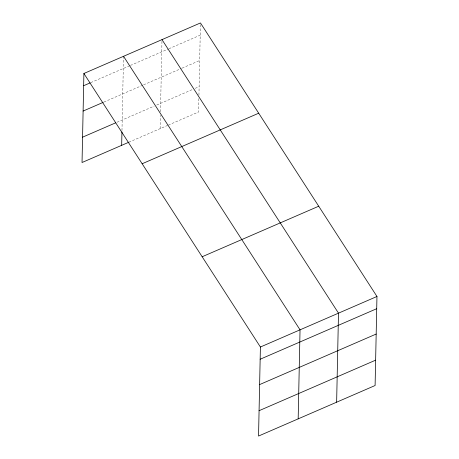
<?xml version="1.0" encoding="UTF-8"?>
<svg xmlns="http://www.w3.org/2000/svg" width="459" height="459" viewBox="0 0 459 459"><rect width="100%" height="100%" fill="white"/><g stroke="black" fill="none" stroke-linecap="round" stroke-linejoin="round"><path stroke-width="0.34" stroke-dasharray="2.29 1.72" d="M121.974 130.551L123.517 56.985M160.128 128.663L160.409 115.284M160.484 111.761L161.993 39.629M198.873 98.605L198.592 111.985L168.602 124.986M198.948 95.088L200.445 23.627M90.79 82.614L129.794 65.706M130.442 65.419L168.258 49.027M168.906 48.746L200.199 35.177M103.9 102.047L142.95 85.116M143.604 84.829L181.414 68.437M182.068 68.156L199.671 60.519M116.999 122.243L154.138 106.138M156.748 105.008L192.602 89.465M195.213 88.335L199.126 86.636M128.836 142.227L167.954 125.267"/><path stroke-width="0.69" d="M83.899 73.486L260.408 347.015L258.543 436.05L375.101 385.514L376.965 296.48L200.457 22.95L83.899 73.486L82.035 162.52L128.836 142.227M121.664 145.337L121.945 131.963M298.172 418.866L300.037 329.832L123.528 56.302M336.636 402.187L338.501 313.158L161.993 39.629M83.647 85.713L90.142 82.895M83.113 111.061L103.252 102.328M82.568 137.172L115.697 122.811M142.147 163.754L258.704 113.212M202.161 256.753L318.718 206.217M260.408 347.015L376.965 296.48M260.15 359.242L376.707 308.706M259.622 384.59L376.179 334.049M259.071 410.702L375.628 360.166"/></g></svg>
